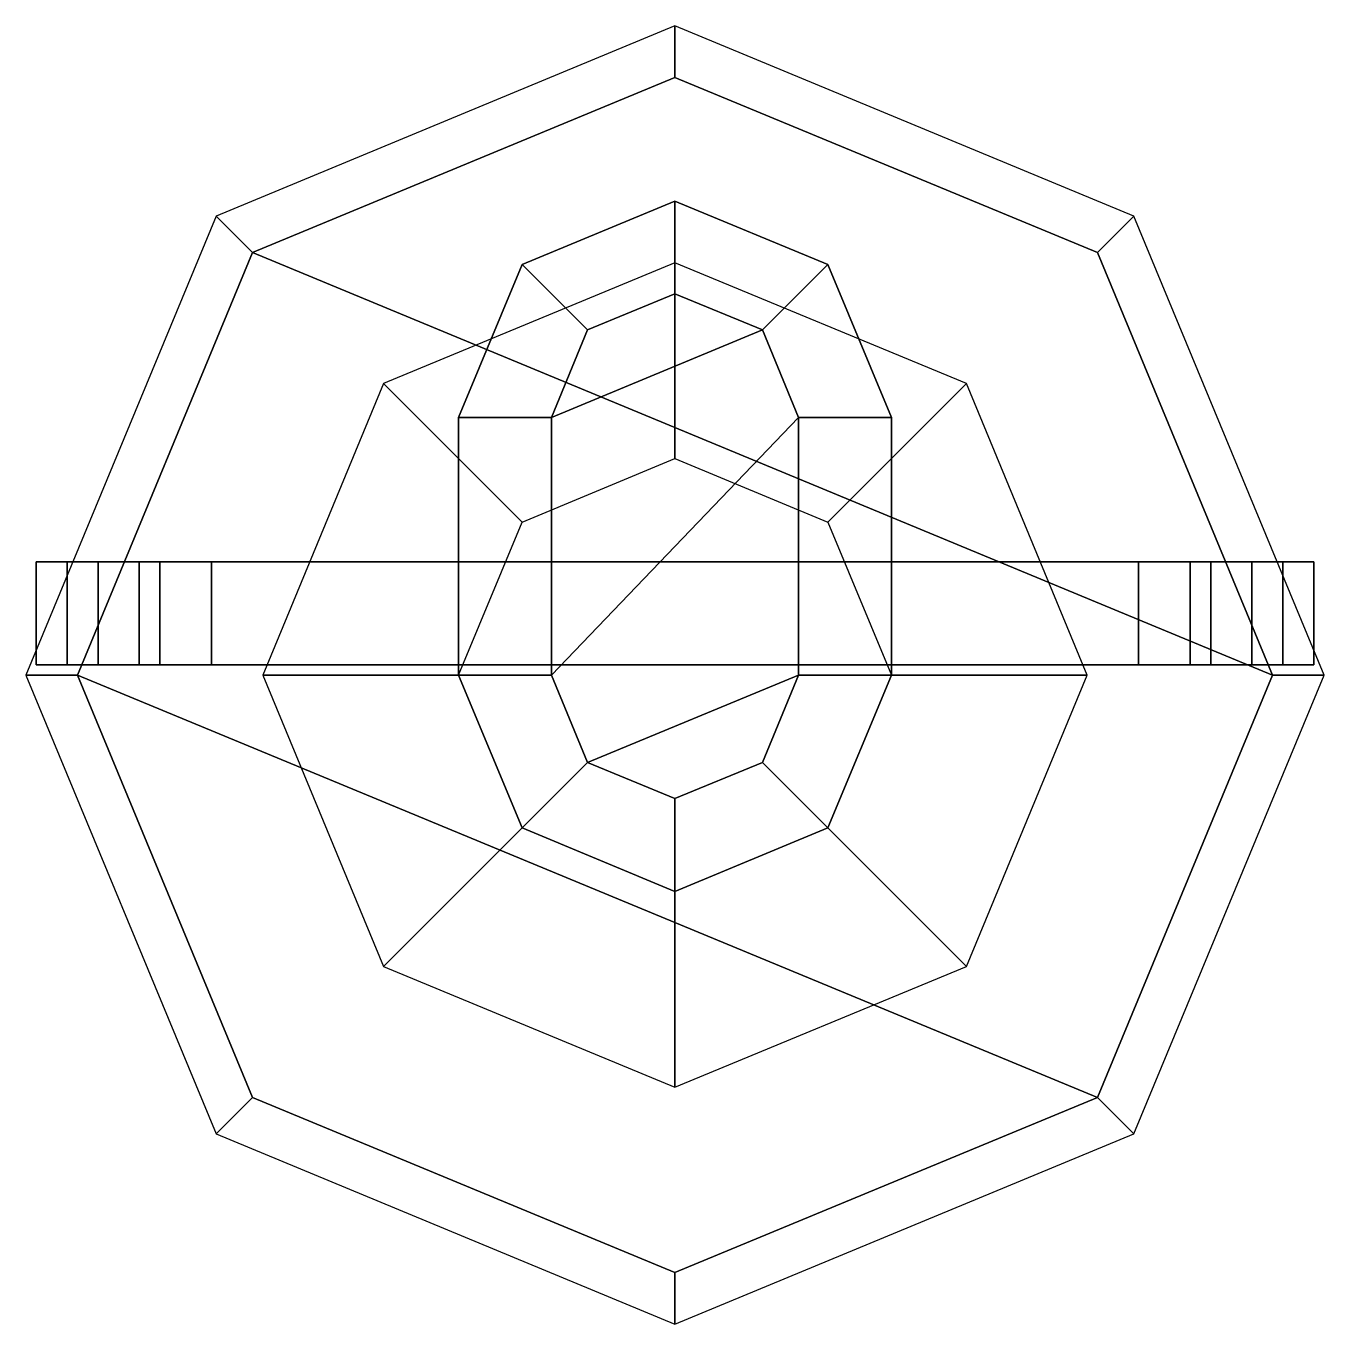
# Model space of a CAD drawing. Extents: x -0.63 to 0.63, y -0.64 to 0.62.
import ezdxf

# ---------------------------------------------------------------- set-up
doc = ezdxf.new("R2010")
doc.units = 0
doc.layers.add('TURRET', color=2, linetype='CONTINUOUS')

msp = doc.modelspace()

# ---------------------------------------------------------------- linework, layer by layer
at = {"layer": 'TURRET'}
for points in [[(0, 0.62, 1.67), (-0.4455, 0.4355, 1.67), (-0.4101, 0.4001, 1.71), (0, 0.57, 1.71)], [(0.4455, 0.4355, 1.67), (0, 0.62, 1.67), (0, 0.57, 1.71), (0.4101, 0.4001, 1.71)], [(-0.4101, 0.4001, 1.71), (0.58, -0.01, 1.71), (0.4101, 0.4001, 1.71), (0, 0.57, 1.71)], [(0, 0.45, 1.71), (-0.1485, 0.3885, 1.71), (-0.1485, 0.3885, 1.91), (0, 0.45, 1.91)], [(0, 0.45, 1.91), (-0.1485, 0.3885, 1.91), (-0.0849, 0.3249, 1.99), (0, 0.36, 1.99)], [(0.1485, 0.3885, 1.71), (0, 0.45, 1.71), (0, 0.45, 1.91), (0.1485, 0.3885, 1.91)], [(0.1485, 0.3885, 1.91), (0, 0.45, 1.91), (0, 0.36, 1.99), (0.0849, 0.3249, 1.99)], [(-0.4455, 0.4355, 1.67), (-0.63, -0.01, 1.67), (-0.58, -0.01, 1.71), (-0.4101, 0.4001, 1.71)], [(0.63, -0.01, 1.67), (0.4455, 0.4355, 1.67), (0.4101, 0.4001, 1.71), (0.58, -0.01, 1.71)], [(-0.58, -0.01, 1.71), (0.4101, -0.4201, 1.71), (0.58, -0.01, 1.71), (-0.4101, 0.4001, 1.71)], [(0, 0.39, 1.71), (-0.2828, 0.2728, 1.71), (-0.1485, 0.1385, 1.84), (0, 0.2, 1.84)], [(-0.1485, 0.3885, 1.71), (-0.21, 0.24, 1.71), (-0.21, 0.24, 1.91), (-0.1485, 0.3885, 1.91)], [(-0.1485, 0.3885, 1.91), (-0.21, 0.24, 1.91), (-0.12, 0.24, 1.99), (-0.0849, 0.3249, 1.99)], [(0.2828, 0.2728, 1.71), (0, 0.39, 1.71), (0, 0.2, 1.84), (0.1485, 0.1385, 1.84)], [(0.21, 0.24, 1.91), (0.1485, 0.3885, 1.91), (0.0849, 0.3249, 1.99), (0.12, 0.24, 1.99)], [(0.21, 0.24, 1.71), (0.1485, 0.3885, 1.71), (0.1485, 0.3885, 1.91), (0.21, 0.24, 1.91)], [(-0.12, 0.24, 1.99), (0.0849, 0.3249, 1.99), (0, 0.36, 1.99), (-0.0849, 0.3249, 1.99)], [(-0.12, -0.01, 1.99), (0.12, 0.24, 1.99), (0.0849, 0.3249, 1.99), (-0.12, 0.24, 1.99)], [(-0.2828, 0.2728, 1.71), (-0.4, -0.01, 1.71), (-0.21, -0.01, 1.84), (-0.1485, 0.1385, 1.84)], [(0.4, -0.01, 1.71), (0.2828, 0.2728, 1.71), (0.1485, 0.1385, 1.84), (0.21, -0.01, 1.84)], [(-0.21, 0.24, 1.71), (-0.21, -0.01, 1.84), (-0.21, -0.01, 1.91), (-0.21, 0.24, 1.91)], [(-0.21, 0.24, 1.91), (-0.21, -0.01, 1.91), (-0.12, -0.01, 1.99), (-0.12, 0.24, 1.99)], [(-0.0849, -0.0949, 1.99), (0.12, -0.01, 1.99), (0.12, 0.24, 1.99), (-0.12, -0.01, 1.99)], [(0.21, -0.01, 1.91), (0.21, 0.24, 1.91), (0.12, 0.24, 1.99), (0.12, -0.01, 1.99)], [(0.21, -0.01, 1.84), (0.21, 0.24, 1.71), (0.21, 0.24, 1.91), (0.21, -0.01, 1.91)], [(-0.62, 0.1, 1.87), (-0.59, 0.1, 1.82), (-0.59, 0, 1.82), (-0.62, 0, 1.87)], [(-0.52, 0.1, 1.87), (-0.45, 0.1, 1.82), (-0.59, 0.1, 1.82), (-0.62, 0.1, 1.87)], [(-0.52, 0.1, 2.2), (-0.52, 0.1, 1.87), (-0.62, 0.1, 1.87), (-0.56, 0.1, 2.2)], [(-0.56, 0.1, 2.2), (-0.62, 0.1, 1.87), (-0.62, 0, 1.87), (-0.56, 0, 2.2)], [(0.59, 0.1, 1.82), (0.5, 0.1, 1.71), (-0.5, 0.1, 1.71), (-0.59, 0.1, 1.82)], [(-0.59, 0.1, 1.82), (-0.5, 0.1, 1.71), (-0.5, 0, 1.71), (-0.59, 0, 1.82)], [(-0.56, 0, 2.2), (-0.52, 0, 2.2), (-0.52, 0.1, 2.2), (-0.56, 0.1, 2.2)], [(-0.52, 0, 1.87), (-0.45, 0, 1.82), (-0.45, 0.1, 1.82), (-0.52, 0.1, 1.87)], [(-0.52, 0, 2.2), (-0.52, 0, 1.87), (-0.52, 0.1, 1.87), (-0.52, 0.1, 2.2)], [(-0.5, 0.1, 1.71), (0.5, 0.1, 1.71), (0.5, 0, 1.71), (-0.5, 0, 1.71)], [(-0.45, 0, 1.82), (0.45, 0, 1.82), (0.45, 0.1, 1.82), (-0.45, 0.1, 1.82)], [(0.52, 0.1, 1.87), (0.45, 0.1, 1.82), (0.45, 0, 1.82), (0.52, 0, 1.87)], [(0.59, 0.1, 1.82), (0.45, 0.1, 1.82), (0.52, 0.1, 1.87), (0.62, 0.1, 1.87)], [(0.59, 0, 1.82), (0.5, 0, 1.71), (0.5, 0.1, 1.71), (0.59, 0.1, 1.82)], [(0.52, 0.1, 2.2), (0.52, 0.1, 1.87), (0.52, 0, 1.87), (0.52, 0, 2.2)], [(0.62, 0.1, 1.87), (0.52, 0.1, 1.87), (0.52, 0.1, 2.2), (0.56, 0.1, 2.2)], [(0.56, 0.1, 2.2), (0.52, 0.1, 2.2), (0.52, 0, 2.2), (0.56, 0, 2.2)], [(0.56, 0, 2.2), (0.62, 0, 1.87), (0.62, 0.1, 1.87), (0.56, 0.1, 2.2)], [(0.62, 0, 1.87), (0.59, 0, 1.82), (0.59, 0.1, 1.82), (0.62, 0.1, 1.87)], [(-0.59, 0, 1.82), (-0.45, 0, 1.82), (-0.52, 0, 1.87), (-0.62, 0, 1.87)], [(-0.62, 0, 1.87), (-0.52, 0, 1.87), (-0.52, 0, 2.2), (-0.56, 0, 2.2)], [(-0.5, 0, 1.71), (0.5, 0, 1.71), (0.59, 0, 1.82), (-0.59, 0, 1.82)], [(-0.63, -0.01, 1.67), (-0.4455, -0.4555, 1.67), (-0.4101, -0.4201, 1.71), (-0.58, -0.01, 1.71)], [(-0.4101, -0.4201, 1.71), (0, -0.59, 1.71), (0.4101, -0.4201, 1.71), (-0.58, -0.01, 1.71)], [(-0.4, -0.01, 1.71), (-0.2828, -0.2928, 1.71), (-0.1485, -0.1585, 1.84), (-0.21, -0.01, 1.84)], [(-0.21, -0.01, 1.84), (-0.1485, -0.1585, 1.84), (-0.1485, -0.1585, 1.91), (-0.21, -0.01, 1.91)], [(-0.21, -0.01, 1.91), (-0.1485, -0.1585, 1.91), (-0.0849, -0.0949, 1.99), (-0.12, -0.01, 1.99)], [(0, -0.13, 1.99), (0.0849, -0.0949, 1.99), (0.12, -0.01, 1.99), (-0.0849, -0.0949, 1.99)], [(0.1485, -0.1585, 1.91), (0.21, -0.01, 1.91), (0.12, -0.01, 1.99), (0.0849, -0.0949, 1.99)], [(0.1485, -0.1585, 1.84), (0.21, -0.01, 1.84), (0.21, -0.01, 1.91), (0.1485, -0.1585, 1.91)], [(0.2828, -0.2928, 1.71), (0.4, -0.01, 1.71), (0.21, -0.01, 1.84), (0.1485, -0.1585, 1.84)], [(0.4455, -0.4555, 1.67), (0.63, -0.01, 1.67), (0.58, -0.01, 1.71), (0.4101, -0.4201, 1.71)], [(0.52, 0, 1.87), (0.45, 0, 1.82), (0.59, 0, 1.82), (0.62, 0, 1.87)], [(0.52, 0, 2.2), (0.52, 0, 1.87), (0.62, 0, 1.87), (0.56, 0, 2.2)], [(-0.1485, -0.1585, 1.91), (0, -0.22, 1.91), (0, -0.13, 1.99), (-0.0849, -0.0949, 1.99)], [(0, -0.22, 1.91), (0.1485, -0.1585, 1.91), (0.0849, -0.0949, 1.99), (0, -0.13, 1.99)], [(-0.2828, -0.2928, 1.71), (0, -0.41, 1.71), (0, -0.22, 1.84), (-0.1485, -0.1585, 1.84)], [(-0.1485, -0.1585, 1.84), (0, -0.22, 1.84), (0, -0.22, 1.91), (-0.1485, -0.1585, 1.91)], [(0, -0.22, 1.84), (0.1485, -0.1585, 1.84), (0.1485, -0.1585, 1.91), (0, -0.22, 1.91)], [(0, -0.41, 1.71), (0.2828, -0.2928, 1.71), (0.1485, -0.1585, 1.84), (0, -0.22, 1.84)], [(-0.4455, -0.4555, 1.67), (0, -0.64, 1.67), (0, -0.59, 1.71), (-0.4101, -0.4201, 1.71)], [(0, -0.64, 1.67), (0.4455, -0.4555, 1.67), (0.4101, -0.4201, 1.71), (0, -0.59, 1.71)]]:
    msp.add_3dface(points, dxfattribs=at)

doc.saveas('drawing.dxf')
